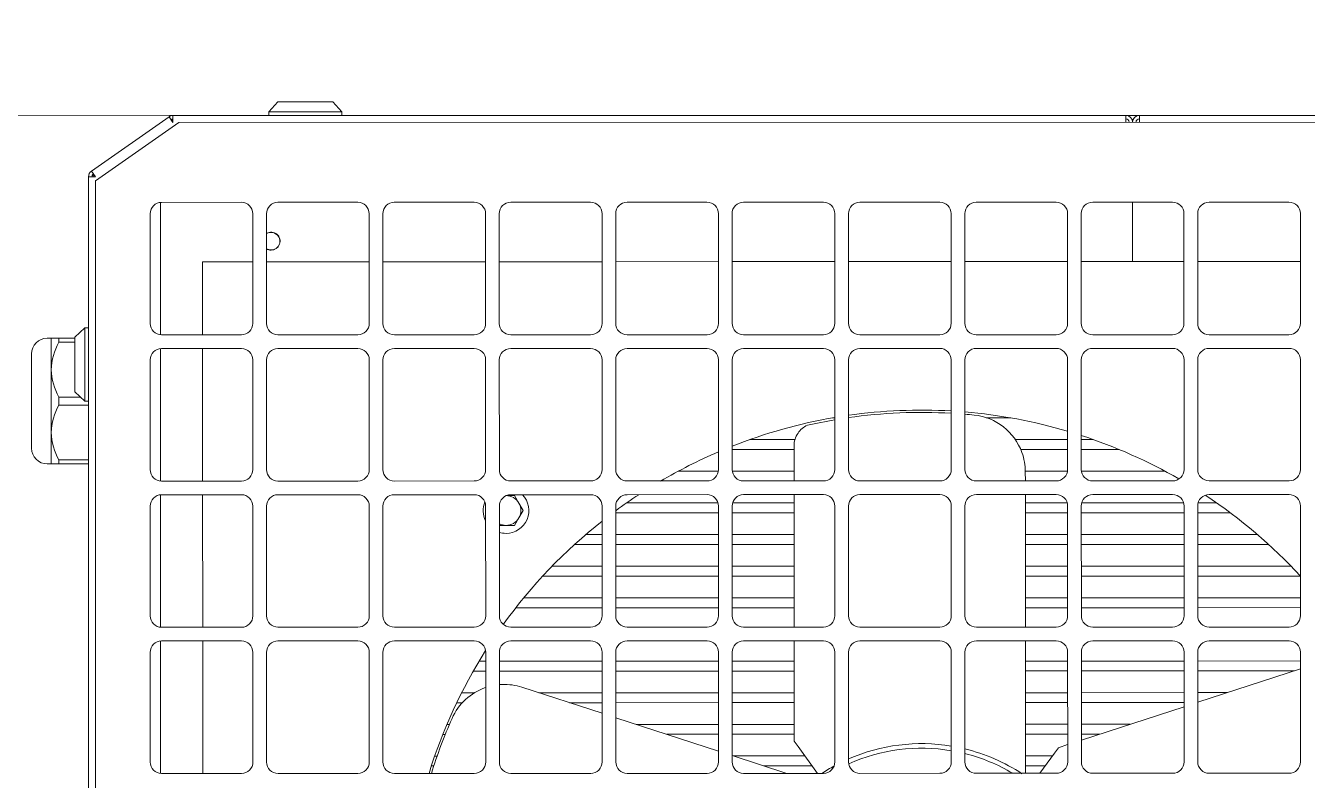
# Model space of a CAD drawing. Header units: millimetres. Extents: x 1322820 to 1391563, y 1051909 to 1098256.
# Drawn here: x 1362296 to 1362852, y 1088394 to 1088720 of the extents above; entities that cross this region are included whole.
import ezdxf

# ---------------------------------------------------------------- set-up
doc = ezdxf.new("R2010")
doc.units = ezdxf.units.MM
doc.header["$MEASUREMENT"] = 0
doc.layers.get('0').update_dxf_attribs({"true_color": 0x787878})
doc.layers.add('instalatii - echipamente_Pen_No__21', color=7, linetype='Continuous', lineweight=20, true_color=0x787878)

# ---------------------------------------------------------------- blocks, each defined once
blk = doc.blocks.new('terasa')
at = {"layer": 'instalatii - echipamente_Pen_No__21', "linetype": 'Continuous', "lineweight": 20}
for p, q in [((1362401.455, 1088683.17), (1362405.411, 1088687.523)), ((1362429.147, 1088687.526), (1362405.411, 1088687.523)), ((1362429.147, 1088687.526), (1362433.104, 1088683.175)), ((1362433.104, 1088683.175), (1362401.455, 1088683.17)), ((1362401.456, 1088681.588), (1362401.455, 1088683.17)), ((1362433.104, 1088683.175), (1362433.104, 1088681.593)), ((1362358.238, 1088681.045), (1362324.589, 1088657.476)), ((1362358.238, 1088681.045), (1362324.589, 1088657.476)), ((1362326.291, 1088653.291), (1362362.486, 1088678.615)), ((1362359.94, 1088678.615), (1362358.238, 1088681.045)), ((1362359.94, 1088678.971), (1362359.264, 1088679.935)), ((1362772.823, 1088681.642), (1362359.94, 1088681.582)), ((1362772.823, 1088681.642), (1362359.94, 1088681.582)), ((1362359.94, 1088681.582), (1362359.94, 1088678.615)), ((1362362.486, 1088678.615), (1363189.101, 1088678.736)), ((1362772.823, 1088681.642), (1362778.757, 1088681.643)), ((1362772.824, 1088678.675), (1362772.823, 1088681.642)), ((1362772.829, 1088678.675), (1362772.829, 1088680.159)), ((1363191.147, 1088681.703), (1362778.757, 1088681.643)), ((1362778.757, 1088681.643), (1362778.758, 1088678.676)), ((1362323.324, 1088655.046), (1362323.419, 1088006.259)), ((1362323.324, 1088655.046), (1362323.419, 1088006.259)), ((1362326.291, 1088655.046), (1362323.324, 1088655.046)), ((1362324.589, 1088657.476), (1362326.291, 1088655.046)), ((1362326.386, 1088007.665), (1362326.291, 1088653.291)), ((1362354.48, 1088643.974), (1362354.488, 1088586.661)), ((1362354.974, 1088643.999), (1362389.59, 1088644.004)), ((1362405.414, 1088644.006), (1362440.029, 1088644.011)), ((1362455.853, 1088644.013), (1362490.469, 1088644.019)), ((1362506.293, 1088644.021), (1362540.908, 1088644.026)), ((1362556.732, 1088644.028), (1362591.348, 1088644.033)), ((1362607.172, 1088644.036), (1362641.787, 1088644.041)), ((1362657.612, 1088644.043), (1362692.227, 1088644.048)), ((1362708.051, 1088644.05), (1362742.666, 1088644.055)), ((1362758.491, 1088644.058), (1362793.106, 1088644.063)), ((1362775.796, 1088644.06), (1362775.8, 1088618.346)), ((1362775.8, 1088618.346), (1362775.796, 1088644.06)), ((1362808.93, 1088644.065), (1362843.546, 1088644.07)), ((1362323.326, 1088640.038), (1362323.417, 1088020.917)), ((1362350.037, 1088591.58), (1362350.03, 1088639.053)), ((1362394.535, 1088639.059), (1362394.542, 1088591.587)), ((1362400.476, 1088591.588), (1362400.469, 1088639.06)), ((1362444.975, 1088639.067), (1362444.982, 1088591.594)), ((1362450.916, 1088591.595), (1362450.909, 1088639.068)), ((1362495.414, 1088639.074), (1362495.421, 1088591.602)), ((1362501.355, 1088591.603), (1362501.348, 1088639.075)), ((1362545.854, 1088639.082), (1362545.861, 1088591.609)), ((1362551.795, 1088591.61), (1362551.788, 1088639.082)), ((1362596.294, 1088639.089), (1362596.3, 1088591.616)), ((1362602.235, 1088591.617), (1362602.228, 1088639.09)), ((1362646.733, 1088639.096), (1362646.74, 1088591.624)), ((1362652.674, 1088591.625), (1362652.667, 1088639.097)), ((1362697.173, 1088639.104), (1362697.18, 1088591.631)), ((1362703.114, 1088591.632), (1362703.107, 1088639.105)), ((1362747.612, 1088639.111), (1362747.619, 1088591.639)), ((1362753.553, 1088591.639), (1362753.546, 1088639.112)), ((1362798.052, 1088639.118), (1362798.059, 1088591.646)), ((1362803.993, 1088591.647), (1362803.986, 1088639.119)), ((1362848.491, 1088639.126), (1362848.498, 1088591.653)), ((1362372.78, 1088618.287), (1362377.725, 1088618.288)), ((1362372.785, 1088586.639), (1362372.78, 1088618.287)), ((1362377.725, 1088618.288), (1362394.538, 1088618.29)), ((1362400.472, 1088618.291), (1362444.978, 1088618.298)), ((1362450.912, 1088618.298), (1362495.417, 1088618.305)), ((1362501.352, 1088618.306), (1362545.857, 1088618.312)), ((1362551.791, 1088618.313), (1362596.297, 1088618.32)), ((1362602.231, 1088618.321), (1362646.736, 1088618.327)), ((1362652.67, 1088618.328), (1362697.176, 1088618.334)), ((1362703.11, 1088618.335), (1362747.615, 1088618.342)), ((1362753.549, 1088618.343), (1362775.8, 1088618.346)), ((1362775.8, 1088618.346), (1362798.055, 1088618.349)), ((1362803.989, 1088618.35), (1362848.494, 1088618.357)), ((1362317.4, 1088585.642), (1362321.751, 1088589.598)), ((1362321.751, 1088589.598), (1362321.756, 1088557.95)), ((1362321.751, 1088589.598), (1362323.334, 1088589.598)), ((1362305.414, 1088585.145), (1362307.212, 1088585.146)), ((1362307.214, 1088571.547), (1362307.212, 1088585.146)), ((1362307.212, 1088585.146), (1362310.475, 1088585.146)), ((1362310.475, 1088585.146), (1362317.4, 1088585.147)), ((1362310.475, 1088585.146), (1362310.476, 1088583.427)), ((1362310.476, 1088583.427), (1362317.401, 1088583.428)), ((1362317.4, 1088585.642), (1362317.404, 1088561.905)), ((1362389.598, 1088586.641), (1362354.983, 1088586.636)), ((1362440.037, 1088586.648), (1362405.422, 1088586.643)), ((1362490.477, 1088586.656), (1362455.862, 1088586.651)), ((1362540.917, 1088586.663), (1362506.301, 1088586.658)), ((1362591.356, 1088586.671), (1362556.741, 1088586.666)), ((1362641.796, 1088586.678), (1362607.18, 1088586.673)), ((1362692.235, 1088586.685), (1362657.62, 1088586.68)), ((1362742.675, 1088586.693), (1362708.059, 1088586.688)), ((1362793.114, 1088586.7), (1362758.499, 1088586.695)), ((1362843.554, 1088586.708), (1362808.939, 1088586.702)), ((1362298.616, 1088537.553), (1362298.61, 1088578.34)), ((1362354.489, 1088580.677), (1362354.497, 1088523.364)), ((1362354.983, 1088580.702), (1362389.599, 1088580.707)), ((1362372.794, 1088523.342), (1362372.786, 1088580.705)), ((1362405.423, 1088580.709), (1362440.038, 1088580.714)), ((1362455.863, 1088580.717), (1362490.478, 1088580.722)), ((1362506.302, 1088580.724), (1362540.917, 1088580.729)), ((1362556.742, 1088580.731), (1362591.357, 1088580.737)), ((1362607.181, 1088580.739), (1362641.797, 1088580.744)), ((1362657.621, 1088580.746), (1362692.236, 1088580.751)), ((1362708.06, 1088580.754), (1362742.676, 1088580.759)), ((1362758.5, 1088580.761), (1362793.115, 1088580.766)), ((1362808.939, 1088580.768), (1362843.555, 1088580.773)), ((1362307.218, 1088544.349), (1362307.214, 1088571.547)), ((1362350.046, 1088528.284), (1362350.039, 1088575.756)), ((1362394.545, 1088575.763), (1362394.552, 1088528.29)), ((1362400.486, 1088528.291), (1362400.479, 1088575.764)), ((1362444.984, 1088575.77), (1362444.991, 1088528.298)), ((1362450.925, 1088528.298), (1362450.918, 1088575.771)), ((1362495.424, 1088575.777), (1362495.431, 1088528.305)), ((1362501.365, 1088528.306), (1362501.358, 1088575.778)), ((1362545.863, 1088575.785), (1362545.87, 1088528.312)), ((1362551.804, 1088528.313), (1362551.797, 1088575.786)), ((1362596.303, 1088575.792), (1362596.31, 1088528.32)), ((1362602.244, 1088528.321), (1362602.237, 1088575.793)), ((1362646.742, 1088575.8), (1362646.749, 1088528.327)), ((1362652.683, 1088528.328), (1362652.676, 1088575.8)), ((1362697.182, 1088575.807), (1362697.189, 1088528.334)), ((1362703.123, 1088528.335), (1362703.116, 1088575.808)), ((1362747.621, 1088575.814), (1362747.628, 1088528.342)), ((1362753.562, 1088528.343), (1362753.556, 1088575.815)), ((1362798.061, 1088575.822), (1362798.068, 1088528.349)), ((1362804.002, 1088528.35), (1362803.995, 1088575.823)), ((1362848.501, 1088575.829), (1362848.508, 1088528.357)), ((1362321.756, 1088557.95), (1362317.404, 1088561.905)), ((1362310.479, 1088559.667), (1362319.865, 1088559.668)), ((1362310.479, 1088559.667), (1362310.48, 1088556.229)), ((1362310.48, 1088556.229), (1362323.339, 1088556.231)), ((1362323.338, 1088557.95), (1362321.756, 1088557.95)), ((1362646.746, 1088550.679), (1362645.703, 1088550.679)), ((1362722.954, 1088550.69), (1362712.33, 1088550.688)), ((1362307.22, 1088530.75), (1362307.218, 1088544.349)), ((1362609.895, 1088541.278), (1362629.52, 1088541.281)), ((1362629.071, 1088523.379), (1362629.068, 1088538.485)), ((1362724.854, 1088541.295), (1362747.627, 1088541.298)), ((1362753.561, 1088541.299), (1362758.765, 1088541.299)), ((1362310.483, 1088532.469), (1362323.342, 1088532.471)), ((1362310.483, 1088532.469), (1362310.483, 1088530.75)), ((1362629.069, 1088536.978), (1362602.243, 1088536.974)), ((1362747.627, 1088536.996), (1362727.236, 1088536.993)), ((1362769.978, 1088536.999), (1362753.561, 1088536.997)), ((1362307.22, 1088530.75), (1362305.421, 1088530.75)), ((1362310.483, 1088530.75), (1362307.22, 1088530.75)), ((1362310.483, 1088530.75), (1362323.342, 1088530.752)), ((1362578.848, 1088527.575), (1362596.254, 1088527.578)), ((1362602.3, 1088527.579), (1362629.07, 1088527.583)), ((1362729.301, 1088527.597), (1362747.573, 1088527.6)), ((1362729.301, 1088527.3), (1362729.302, 1088523.394)), ((1362753.619, 1088527.601), (1362789.815, 1088527.606)), ((1362389.607, 1088523.344), (1362354.992, 1088523.339)), ((1362440.047, 1088523.352), (1362405.431, 1088523.347)), ((1362490.486, 1088523.359), (1362455.871, 1088523.354)), ((1362540.926, 1088523.367), (1362506.31, 1088523.361)), ((1362591.365, 1088523.374), (1362556.75, 1088523.369)), ((1362641.805, 1088523.381), (1362607.19, 1088523.376)), ((1362692.245, 1088523.389), (1362657.629, 1088523.384)), ((1362742.684, 1088523.396), (1362708.069, 1088523.391)), ((1362793.124, 1088523.403), (1362758.508, 1088523.398)), ((1362843.563, 1088523.411), (1362808.948, 1088523.406)), ((1362354.498, 1088517.38), (1362354.507, 1088460.067)), ((1362354.993, 1088517.405), (1362389.608, 1088517.41)), ((1362372.803, 1088460.045), (1362372.795, 1088517.408)), ((1362405.432, 1088517.413), (1362440.048, 1088517.418)), ((1362455.872, 1088517.42), (1362490.487, 1088517.425)), ((1362504.254, 1088517.012), (1362507.966, 1088517.012)), ((1362506.311, 1088517.427), (1362540.927, 1088517.432)), ((1362507.966, 1088517.012), (1362509.822, 1088513.798)), ((1362556.751, 1088517.435), (1362591.366, 1088517.44)), ((1362607.19, 1088517.442), (1362641.806, 1088517.447)), ((1362629.08, 1088460.083), (1362629.072, 1088517.445)), ((1362657.63, 1088517.45), (1362692.245, 1088517.455)), ((1362708.07, 1088517.457), (1362742.685, 1088517.462)), ((1362729.303, 1088517.46), (1362729.311, 1088460.097)), ((1362758.509, 1088517.464), (1362793.125, 1088517.469)), ((1362808.949, 1088517.472), (1362843.564, 1088517.477)), ((1362350.055, 1088464.987), (1362350.048, 1088512.46)), ((1362394.554, 1088512.466), (1362394.561, 1088464.993)), ((1362400.495, 1088464.994), (1362400.488, 1088512.467)), ((1362444.993, 1088512.473), (1362445, 1088465.001)), ((1362450.934, 1088465.002), (1362450.927, 1088512.474)), ((1362495.433, 1088512.481), (1362495.44, 1088465.008)), ((1362501.374, 1088465.009), (1362501.367, 1088512.482)), ((1362509.822, 1088513.798), (1362511.678, 1088510.584)), ((1362511.678, 1088510.584), (1362509.823, 1088507.37)), ((1362545.873, 1088512.488), (1362545.879, 1088465.016)), ((1362551.814, 1088465.016), (1362551.807, 1088512.489)), ((1362556.515, 1088513.874), (1362596.114, 1088513.88)), ((1362596.312, 1088512.496), (1362596.319, 1088465.023)), ((1362602.253, 1088465.024), (1362602.246, 1088512.496)), ((1362602.444, 1088513.881), (1362629.072, 1088513.885)), ((1362646.752, 1088512.503), (1362646.759, 1088465.03)), ((1362652.693, 1088465.031), (1362652.686, 1088512.504)), ((1362697.191, 1088512.51), (1362697.198, 1088465.038)), ((1362703.132, 1088465.039), (1362703.125, 1088512.511)), ((1362729.303, 1088513.9), (1362747.433, 1088513.902)), ((1362747.631, 1088512.518), (1362747.638, 1088465.045)), ((1362753.572, 1088465.046), (1362753.565, 1088512.519)), ((1362753.762, 1088513.903), (1362797.872, 1088513.91)), ((1362798.07, 1088512.525), (1362798.077, 1088465.053)), ((1362804.011, 1088465.053), (1362804.004, 1088512.526)), ((1362804.202, 1088513.911), (1362812.153, 1088513.912)), ((1362848.51, 1088512.532), (1362848.517, 1088465.06)), ((1362509.823, 1088507.37), (1362507.968, 1088504.155)), ((1362596.312, 1088509.578), (1362551.807, 1088509.571)), ((1362629.073, 1088509.583), (1362602.247, 1088509.579)), ((1362747.631, 1088509.6), (1362729.304, 1088509.597)), ((1362798.071, 1088509.607), (1362753.565, 1088509.601)), ((1362818.114, 1088509.61), (1362804.005, 1088509.608)), ((1362504.256, 1088504.155), (1362501.368, 1088504.154)), ((1362507.968, 1088504.155), (1362504.256, 1088504.155)), ((1362538.825, 1088500.174), (1362545.874, 1088500.175)), ((1362551.808, 1088500.176), (1362596.314, 1088500.182)), ((1362602.248, 1088500.183), (1362629.074, 1088500.187)), ((1362729.305, 1088500.202), (1362747.633, 1088500.204)), ((1362753.567, 1088500.205), (1362798.072, 1088500.212)), ((1362804.006, 1088500.213), (1362829.847, 1088500.216)), ((1362545.875, 1088495.873), (1362533.954, 1088495.871)), ((1362596.314, 1088495.88), (1362551.809, 1088495.874)), ((1362629.075, 1088495.885), (1362602.249, 1088495.881)), ((1362747.633, 1088495.902), (1362729.306, 1088495.9)), ((1362798.073, 1088495.91), (1362753.567, 1088495.903)), ((1362834.719, 1088495.915), (1362804.007, 1088495.91)), ((1362545.877, 1088482.175), (1362520.151, 1088482.171)), ((1362524.232, 1088486.474), (1362545.876, 1088486.477)), ((1362551.81, 1088486.478), (1362596.316, 1088486.485)), ((1362596.317, 1088482.182), (1362551.811, 1088482.176)), ((1362602.25, 1088486.485), (1362629.076, 1088486.489)), ((1362629.077, 1088482.187), (1362602.251, 1088482.183)), ((1362729.307, 1088486.504), (1362747.635, 1088486.507)), ((1362747.635, 1088482.204), (1362729.308, 1088482.202)), ((1362753.569, 1088486.508), (1362798.074, 1088486.514)), ((1362798.075, 1088482.212), (1362753.569, 1088482.205)), ((1362804.008, 1088486.515), (1362844.444, 1088486.521)), ((1362848.514, 1088482.219), (1362804.009, 1088482.213)), ((1362511.948, 1088472.774), (1362545.878, 1088472.779)), ((1362551.812, 1088472.78), (1362596.318, 1088472.787)), ((1362602.252, 1088472.788), (1362629.078, 1088472.791)), ((1362729.309, 1088472.806), (1362747.637, 1088472.809)), ((1362753.571, 1088472.81), (1362798.076, 1088472.816)), ((1362804.01, 1088472.817), (1362848.516, 1088472.824)), ((1362545.879, 1088468.477), (1362508.486, 1088468.472)), ((1362596.319, 1088468.485), (1362551.813, 1088468.478)), ((1362629.079, 1088468.489), (1362602.253, 1088468.485)), ((1362747.637, 1088468.507), (1362729.31, 1088468.504)), ((1362798.077, 1088468.514), (1362753.571, 1088468.508)), ((1362848.516, 1088468.521), (1362804.011, 1088468.515)), ((1362389.616, 1088460.048), (1362355.001, 1088460.043)), ((1362440.056, 1088460.055), (1362405.441, 1088460.05)), ((1362490.496, 1088460.062), (1362455.88, 1088460.057)), ((1362540.935, 1088460.07), (1362506.32, 1088460.065)), ((1362591.375, 1088460.077), (1362556.759, 1088460.072)), ((1362641.814, 1088460.085), (1362607.199, 1088460.08)), ((1362692.254, 1088460.092), (1362657.638, 1088460.087)), ((1362742.693, 1088460.099), (1362708.078, 1088460.094)), ((1362793.133, 1088460.107), (1362758.518, 1088460.102)), ((1362843.572, 1088460.114), (1362808.957, 1088460.109)), ((1362350.065, 1088401.69), (1362350.058, 1088449.163)), ((1362354.508, 1088454.084), (1362354.516, 1088396.771)), ((1362355.002, 1088454.109), (1362389.617, 1088454.114)), ((1362372.813, 1088396.749), (1362372.804, 1088454.111)), ((1362394.563, 1088449.169), (1362394.57, 1088401.697)), ((1362400.504, 1088401.698), (1362400.497, 1088449.17)), ((1362405.441, 1088454.116), (1362440.057, 1088454.121)), ((1362445.003, 1088449.177), (1362445.01, 1088401.704)), ((1362450.944, 1088401.705), (1362450.937, 1088449.178)), ((1362455.881, 1088454.123), (1362490.496, 1088454.128)), ((1362495.442, 1088449.184), (1362495.449, 1088401.712)), ((1362501.383, 1088401.712), (1362501.376, 1088449.185)), ((1362506.321, 1088454.131), (1362540.936, 1088454.136)), ((1362545.882, 1088449.191), (1362545.889, 1088401.719)), ((1362551.823, 1088401.72), (1362551.816, 1088449.192)), ((1362556.76, 1088454.138), (1362591.376, 1088454.143)), ((1362596.321, 1088449.199), (1362596.328, 1088401.726)), ((1362602.262, 1088401.727), (1362602.255, 1088449.2)), ((1362607.2, 1088454.145), (1362641.815, 1088454.151)), ((1362629.087, 1088410.79), (1362629.081, 1088454.149)), ((1362646.761, 1088449.206), (1362646.768, 1088401.734)), ((1362652.702, 1088401.735), (1362652.695, 1088449.207)), ((1362657.639, 1088454.153), (1362692.255, 1088454.158)), ((1362697.2, 1088449.214), (1362697.207, 1088401.741)), ((1362703.141, 1088401.742), (1362703.135, 1088449.214)), ((1362708.079, 1088454.16), (1362742.694, 1088454.165)), ((1362729.312, 1088454.163), (1362729.32, 1088396.801)), ((1362747.64, 1088449.221), (1362747.647, 1088401.748)), ((1362753.581, 1088401.749), (1362753.574, 1088449.222)), ((1362758.518, 1088454.168), (1362793.134, 1088454.173)), ((1362798.08, 1088449.228), (1362798.087, 1088401.756)), ((1362804.021, 1088401.757), (1362804.014, 1088449.229)), ((1362808.958, 1088454.175), (1362843.573, 1088454.18)), ((1362848.519, 1088449.236), (1362848.526, 1088401.763)), ((1362492.605, 1088445.376), (1362495.443, 1088445.376)), ((1362501.377, 1088445.377), (1362545.882, 1088445.384)), ((1362551.816, 1088445.385), (1362596.322, 1088445.391)), ((1362602.256, 1088445.392), (1362629.082, 1088445.396)), ((1362729.313, 1088445.411), (1362747.641, 1088445.413)), ((1362753.575, 1088445.414), (1362798.08, 1088445.421)), ((1362804.014, 1088445.421), (1362848.52, 1088445.428)), ((1362495.443, 1088441.074), (1362490.093, 1088441.073)), ((1362545.883, 1088441.082), (1362501.377, 1088441.075)), ((1362596.323, 1088441.089), (1362551.817, 1088441.082)), ((1362629.083, 1088441.094), (1362602.257, 1088441.09)), ((1362747.641, 1088441.111), (1362729.314, 1088441.108)), ((1362798.081, 1088441.118), (1362753.575, 1088441.112)), ((1362845.817, 1088441.125), (1362804.015, 1088441.119)), ((1362804.017, 1088427.537), (1362848.52, 1088442.004)), ((1362511.109, 1088434.077), (1362545.886, 1088422.782)), ((1362485.421, 1088427.375), (1362482.914, 1088427.375)), ((1362485.039, 1088431.677), (1362490.671, 1088431.678)), ((1362518.482, 1088431.682), (1362545.884, 1088431.686)), ((1362545.885, 1088427.384), (1362531.724, 1088427.382)), ((1362551.818, 1088431.687), (1362596.324, 1088431.693)), ((1362596.325, 1088427.391), (1362551.819, 1088427.385)), ((1362602.258, 1088431.694), (1362629.084, 1088431.698)), ((1362629.085, 1088427.396), (1362602.259, 1088427.392)), ((1362729.315, 1088431.713), (1362747.643, 1088431.715)), ((1362747.643, 1088427.413), (1362729.316, 1088427.411)), ((1362753.577, 1088431.716), (1362798.082, 1088431.723)), ((1362798.083, 1088427.421), (1362753.577, 1088427.414)), ((1362804.016, 1088431.724), (1362816.902, 1088431.726)), ((1362753.58, 1088411.141), (1362798.083, 1088425.608)), ((1362478.661, 1088417.978), (1362479.786, 1088417.978)), ((1362551.82, 1088420.855), (1362596.328, 1088406.401)), ((1362560.642, 1088417.99), (1362596.326, 1088417.995)), ((1362602.26, 1088417.996), (1362629.086, 1088418)), ((1362729.317, 1088418.015), (1362747.645, 1088418.018)), ((1362753.579, 1088418.018), (1362774.747, 1088418.022)), ((1362477.999, 1088413.676), (1362476.884, 1088413.676)), ((1362596.327, 1088413.693), (1362573.883, 1088413.69)), ((1362629.087, 1088413.698), (1362602.261, 1088413.694)), ((1362629.087, 1088410.79), (1362630.812, 1088408.417)), ((1362747.645, 1088413.715), (1362729.318, 1088413.713)), ((1362761.506, 1088413.717), (1362753.579, 1088413.716)), ((1362473.361, 1088404.28), (1362474.453, 1088404.28)), ((1362602.262, 1088404.474), (1362625.936, 1088396.786)), ((1362602.801, 1088404.299), (1362633.802, 1088404.303)), ((1362630.812, 1088408.417), (1362639.264, 1088396.788)), ((1362729.319, 1088404.317), (1362741.011, 1088404.319)), ((1362741.888, 1088405.527), (1362735.551, 1088396.802)), ((1362743.612, 1088407.9), (1362741.888, 1088405.527)), ((1362743.612, 1088407.9), (1362747.646, 1088409.212)), ((1362472.983, 1088399.977), (1362471.907, 1088399.977)), ((1362636.928, 1088400.001), (1362616.043, 1088399.998)), ((1362737.885, 1088400.016), (1362729.32, 1088400.015)), ((1362389.626, 1088396.751), (1362355.01, 1088396.746)), ((1362440.065, 1088396.758), (1362405.45, 1088396.753)), ((1362490.505, 1088396.766), (1362455.889, 1088396.761)), ((1362540.944, 1088396.773), (1362506.329, 1088396.768)), ((1362591.384, 1088396.781), (1362556.769, 1088396.775)), ((1362641.823, 1088396.788), (1362607.208, 1088396.783)), ((1362692.263, 1088396.795), (1362657.648, 1088396.79)), ((1362742.703, 1088396.803), (1362708.087, 1088396.798)), ((1362793.142, 1088396.81), (1362758.527, 1088396.805)), ((1362843.582, 1088396.817), (1362808.966, 1088396.812))]:
    blk.add_line(p, q, dxfattribs=at)
blk.add_lwpolyline([(1364217.276, 1088681.764), (1364217, 1090570.775), (1361828.539, 1090570.6), (1361828.815, 1088681.589)], close=True, dxfattribs=at)
for centre, radius, start, end in [((1362359.94, 1088678.615), 2.967, 90.00838, 125.00838), ((1362359.94, 1088678.615), 1.484, 90.00838, 125.00838), ((1362360.189, 1088678.615), 1.484, 99.67428, 125.00838), ((1362772.824, 1088678.675), 2.967, 0.00838, 90.00838), ((1362772.824, 1088678.675), 1.484, 0.00838, 90.00838), ((1362778.758, 1088678.676), 2.967, 90.00838, 180.00838), ((1362778.758, 1088678.676), 1.484, 90.00838, 180.00838), ((1362326.291, 1088655.046), 2.967, 125.00838, 180.00838), ((1362326.291, 1088655.046), 1.484, 125.00838, 180.00838), ((1362326.295, 1088654.874), 1.484, 125.00837, 173.34966), ((1362347.457, 1088662.483), 23.129, 195.91423, 198.75967), ((1362354.975, 1088639.054), 4.945, 90.00838, 180.00838), ((1362389.59, 1088639.059), 4.945, 0.00838, 90.00838), ((1362405.414, 1088639.061), 4.945, 90.00838, 180.00838), ((1362440.03, 1088639.066), 4.945, 0.00838, 90.00838), ((1362455.854, 1088639.068), 4.945, 90.00838, 180.00838), ((1362490.469, 1088639.073), 4.945, 0.00838, 90.00838), ((1362506.294, 1088639.076), 4.945, 90.00838, 180.00838), ((1362540.909, 1088639.081), 4.945, 0.00838, 90.00838), ((1362556.733, 1088639.083), 4.945, 90.00838, 180.00838), ((1362591.348, 1088639.088), 4.945, 0.00838, 90.00838), ((1362607.173, 1088639.091), 4.945, 90.00838, 180.00838), ((1362641.788, 1088639.096), 4.945, 0.00838, 90.00838), ((1362657.612, 1088639.098), 4.945, 90.00838, 180.00838), ((1362692.228, 1088639.103), 4.945, 0.00838, 90.00838), ((1362708.052, 1088639.105), 4.945, 90.00838, 180.00838), ((1362742.667, 1088639.11), 4.945, 0.00838, 90.00838), ((1362758.491, 1088639.113), 4.945, 90.00838, 180.00838), ((1362793.107, 1088639.118), 4.945, 0.00838, 90.00838), ((1362808.931, 1088639.12), 4.945, 90.00838, 180.00838), ((1362843.546, 1088639.125), 4.945, 0.00838, 90.00838), ((1362402.449, 1088627.192), 3.907, 270.00838, 120.42937), ((1362402.449, 1088627.192), 3.808, 270.00838, 121.30579), ((1362402.449, 1088627.192), 3.808, 238.71097, 270.00838), ((1362402.449, 1088627.192), 3.907, 239.58738, 270.00838), ((1362354.982, 1088591.581), 4.945, 180.00838, 270.00838), ((1362389.597, 1088591.586), 4.945, 270.00838, 0.00838), ((1362405.421, 1088591.588), 4.945, 180.00838, 270.00838), ((1362440.037, 1088591.594), 4.945, 270.00838, 0.00838), ((1362455.861, 1088591.596), 4.945, 180.00838, 270.00838), ((1362490.476, 1088591.601), 4.945, 270.00838, 0.00838), ((1362506.3, 1088591.603), 4.945, 180.00838, 270.00838), ((1362540.916, 1088591.608), 4.945, 270.00838, 0.00838), ((1362556.74, 1088591.611), 4.945, 180.00838, 270.00838), ((1362591.355, 1088591.616), 4.945, 270.00838, 0.00838), ((1362607.18, 1088591.618), 4.945, 180.00838, 270.00838), ((1362641.795, 1088591.623), 4.945, 270.00838, 0.00838), ((1362657.619, 1088591.625), 4.945, 180.00838, 270.00838), ((1362692.235, 1088591.63), 4.945, 270.00838, 0.00838), ((1362708.059, 1088591.633), 4.945, 180.00838, 270.00838), ((1362742.674, 1088591.638), 4.945, 270.00838, 0.00838), ((1362758.498, 1088591.64), 4.945, 180.00838, 270.00838), ((1362793.114, 1088591.645), 4.945, 270.00838, 0.00838), ((1362808.938, 1088591.648), 4.945, 180.00838, 270.00838), ((1362843.553, 1088591.653), 4.945, 270.00838, 0.00838), ((1362305.415, 1088578.341), 6.804, 90.00838, 180.00838), ((1362332.384, 1088571.024), 25.175, 150.48351, 178.81046), ((1362354.984, 1088575.757), 4.945, 90.00838, 180.00838), ((1362389.6, 1088575.762), 4.945, 0.00838, 90.00838), ((1362405.424, 1088575.764), 4.945, 90.00838, 180.00838), ((1362440.039, 1088575.769), 4.945, 0.00838, 90.00838), ((1362455.863, 1088575.772), 4.945, 90.00838, 180.00838), ((1362490.479, 1088575.777), 4.945, 0.00838, 90.00838), ((1362506.303, 1088575.779), 4.945, 90.00838, 180.00838), ((1362540.918, 1088575.784), 4.945, 0.00838, 90.00838), ((1362556.742, 1088575.786), 4.945, 90.00838, 180.00838), ((1362591.358, 1088575.792), 4.945, 0.00838, 90.00838), ((1362607.182, 1088575.794), 4.945, 90.00838, 180.00838), ((1362641.797, 1088575.799), 4.945, 0.00838, 90.00838), ((1362657.621, 1088575.801), 4.945, 90.00838, 180.00838), ((1362692.237, 1088575.806), 4.945, 0.00838, 90.00838), ((1362708.061, 1088575.809), 4.945, 90.00838, 180.00838), ((1362742.676, 1088575.814), 4.945, 0.00838, 90.00838), ((1362758.501, 1088575.816), 4.945, 90.00838, 180.00838), ((1362793.116, 1088575.821), 4.945, 0.00838, 90.00838), ((1362808.94, 1088575.823), 4.945, 90.00838, 180.00838), ((1362843.556, 1088575.828), 4.945, 0.00838, 90.00838), ((1362333.277, 1088572.322), 26.075, 181.70463, 209.03492), ((1362332.388, 1088543.826), 25.175, 150.48351, 178.81046), ((1362684.361, 1088330.53), 223.516, 99.68816, 111.55491), ((1362684.361, 1088330.53), 222.527, 99.74547, 102.85867), ((1362684.361, 1088330.53), 222.527, 86.69667, 98.19424), ((1362684.361, 1088330.53), 223.516, 86.71078, 98.14841), ((1362684.361, 1088330.53), 222.527, 84.13418, 85.17029), ((1362684.361, 1088330.53), 223.516, 73.55794, 85.18578), ((1362704.576, 1088527.297), 24.725, 19.9214, 84.13418), ((1362333.281, 1088545.124), 26.075, 181.70463, 209.03492), ((1362638.959, 1088538.487), 9.89, 145.6662, 180.00838), ((1362638.959, 1088538.487), 9.89, 114.62334, 145.6662), ((1362684.361, 1088330.53), 223.516, 60.07171, 71.96515), ((1362305.42, 1088537.554), 6.804, 180.00838, 270.00838), ((1362684.361, 1088330.53), 223.516, 113.19986, 120.42245), ((1362704.576, 1088527.297), 24.725, 0.00838, 19.9214), ((1362354.991, 1088528.284), 4.945, 180.00838, 270.00838), ((1362389.606, 1088528.289), 4.945, 270.00838, 0.00838), ((1362405.431, 1088528.292), 4.945, 180.00838, 270.00838), ((1362440.046, 1088528.297), 4.945, 270.00838, 0.00838), ((1362455.87, 1088528.299), 4.945, 180.00838, 270.00838), ((1362490.486, 1088528.304), 4.945, 270.00838, 0.00838), ((1362506.31, 1088528.307), 4.945, 180.00838, 270.00838), ((1362540.925, 1088528.312), 4.945, 270.00838, 0.00838), ((1362556.749, 1088528.314), 4.945, 180.00838, 270.00838), ((1362591.365, 1088528.319), 4.945, 270.00838, 0.00838), ((1362607.189, 1088528.321), 4.945, 180.00838, 270.00838), ((1362641.804, 1088528.326), 4.945, 270.00838, 0.00838), ((1362657.628, 1088528.329), 4.945, 180.00838, 270.00838), ((1362692.244, 1088528.334), 4.945, 270.00838, 0.00838), ((1362708.068, 1088528.336), 4.945, 180.00838, 270.00838), ((1362742.683, 1088528.341), 4.945, 270.00838, 0.00838), ((1362758.508, 1088528.343), 4.945, 180.00838, 270.00838), ((1362793.123, 1088528.348), 4.945, 270.00838, 0.00838), ((1362808.947, 1088528.351), 4.945, 180.00838, 270.00838), ((1362843.562, 1088528.356), 4.945, 270.00838, 0.00838), ((1362354.993, 1088512.46), 4.945, 90.00838, 180.00838), ((1362389.609, 1088512.465), 4.945, 0.00838, 90.00838), ((1362405.433, 1088512.468), 4.945, 90.00838, 180.00838), ((1362440.048, 1088512.473), 4.945, 0.00838, 90.00838), ((1362455.873, 1088512.475), 4.945, 90.00838, 180.00838), ((1362490.488, 1088512.48), 4.945, 0.00838, 90.00838), ((1362506.312, 1088512.482), 4.945, 90.00838, 180.00838), ((1362504.255, 1088510.583), 6.429, 30.00838, 90.00838), ((1362504.255, 1088510.583), 9.89, 270.00838, 43.79732), ((1362540.927, 1088512.487), 4.945, 0.00838, 90.00838), ((1362684.361, 1088330.53), 223.516, 123.25867, 126.3729), ((1362556.752, 1088512.49), 4.945, 90.00838, 180.00838), ((1362591.367, 1088512.495), 4.945, 0.00838, 90.00838), ((1362607.191, 1088512.497), 4.945, 90.00838, 180.00838), ((1362641.807, 1088512.502), 4.945, 0.00838, 90.00838), ((1362657.631, 1088512.504), 4.945, 90.00838, 180.00838), ((1362692.246, 1088512.51), 4.945, 0.00838, 90.00838), ((1362708.07, 1088512.512), 4.945, 90.00838, 180.00838), ((1362742.686, 1088512.517), 4.945, 0.00838, 90.00838), ((1362758.51, 1088512.519), 4.945, 90.00838, 180.00838), ((1362793.125, 1088512.524), 4.945, 0.00838, 90.00838), ((1362808.949, 1088512.527), 4.945, 90.00838, 180.00838), ((1362684.361, 1088330.53), 223.516, 42.73802, 56.56478), ((1362843.565, 1088512.532), 4.945, 0.00838, 90.00838), ((1362504.255, 1088510.583), 9.89, 157.95826, 206.88268), ((1362504.255, 1088510.583), 6.429, 330.00838, 30.00838), ((1362504.255, 1088510.583), 6.429, 243.314, 270.00838), ((1362684.361, 1088330.53), 223.516, 128.28575, 144.20001), ((1362504.255, 1088510.583), 6.429, 270.00838, 330.00838), ((1362504.255, 1088510.583), 9.89, 253.03062, 270.00838), ((1362355, 1088464.988), 4.945, 180.00838, 270.00838), ((1362389.616, 1088464.993), 4.945, 270.00838, 0.00838), ((1362405.44, 1088464.995), 4.945, 180.00838, 270.00838), ((1362440.055, 1088465), 4.945, 270.00838, 0.00838), ((1362455.879, 1088465.002), 4.945, 180.00838, 270.00838), ((1362490.495, 1088465.008), 4.945, 270.00838, 0.00838), ((1362506.319, 1088465.01), 4.945, 180.00838, 270.00838), ((1362540.934, 1088465.015), 4.945, 270.00838, 0.00838), ((1362556.759, 1088465.017), 4.945, 180.00838, 270.00838), ((1362591.374, 1088465.022), 4.945, 270.00838, 0.00838), ((1362607.198, 1088465.025), 4.945, 180.00838, 270.00838), ((1362641.814, 1088465.03), 4.945, 270.00838, 0.00838), ((1362657.638, 1088465.032), 4.945, 180.00838, 270.00838), ((1362692.253, 1088465.037), 4.945, 270.00838, 0.00838), ((1362708.077, 1088465.039), 4.945, 180.00838, 270.00838), ((1362742.693, 1088465.044), 4.945, 270.00838, 0.00838), ((1362758.517, 1088465.047), 4.945, 180.00838, 270.00838), ((1362793.132, 1088465.052), 4.945, 270.00838, 0.00838), ((1362808.956, 1088465.054), 4.945, 180.00838, 270.00838), ((1362843.572, 1088465.059), 4.945, 270.00838, 0.00838), ((1362355.003, 1088449.164), 4.945, 90.00838, 180.00838), ((1362389.618, 1088449.169), 4.945, 0.00838, 90.00838), ((1362405.442, 1088449.171), 4.945, 90.00838, 180.00838), ((1362440.058, 1088449.176), 4.945, 0.00838, 90.00838), ((1362455.882, 1088449.178), 4.945, 90.00838, 180.00838), ((1362684.361, 1088330.53), 223.516, 147.71967, 162.76325), ((1362490.497, 1088449.183), 4.945, 0.00838, 90.00838), ((1362506.321, 1088449.186), 4.945, 90.00838, 180.00838), ((1362540.937, 1088449.191), 4.945, 0.00838, 90.00838), ((1362556.761, 1088449.193), 4.945, 90.00838, 180.00838), ((1362591.376, 1088449.198), 4.945, 0.00838, 90.00838), ((1362607.2, 1088449.2), 4.945, 90.00838, 180.00838), ((1362641.816, 1088449.205), 4.945, 0.00838, 90.00838), ((1362657.64, 1088449.208), 4.945, 90.00838, 180.00838), ((1362692.255, 1088449.213), 4.945, 0.00838, 90.00838), ((1362708.08, 1088449.215), 4.945, 90.00838, 180.00838), ((1362742.695, 1088449.22), 4.945, 0.00838, 90.00838), ((1362758.519, 1088449.223), 4.945, 90.00838, 180.00838), ((1362793.135, 1088449.228), 4.945, 0.00838, 90.00838), ((1362808.959, 1088449.23), 4.945, 90.00838, 180.00838), ((1362843.574, 1088449.235), 4.945, 0.00838, 90.00838), ((1362503.471, 1088410.56), 24.725, 108.99398, 156.13418), ((1362503.471, 1088410.56), 24.725, 91.9214, 94.87538), ((1362503.471, 1088410.56), 24.725, 72.00838, 91.9214), ((1362684.361, 1088330.53), 222.527, 156.13418, 162.6892), ((1362684.361, 1088330.53), 79.121, 80.65634, 113.58656), ((1362684.361, 1088330.53), 77.143, 80.41431, 114.1728), ((1362684.361, 1088330.53), 79.121, 56.66351, 76.26934), ((1362684.361, 1088330.53), 77.143, 59.21005, 75.90987), ((1362355.01, 1088401.691), 4.945, 180.00838, 270.00838), ((1362389.625, 1088401.696), 4.945, 270.00838, 0.00838), ((1362405.449, 1088401.698), 4.945, 180.00838, 270.00838), ((1362440.065, 1088401.703), 4.945, 270.00838, 0.00838), ((1362455.889, 1088401.706), 4.945, 180.00838, 270.00838), ((1362490.504, 1088401.711), 4.945, 270.00838, 0.00838), ((1362506.328, 1088401.713), 4.945, 180.00838, 270.00838), ((1362540.944, 1088401.718), 4.945, 270.00838, 0.00838), ((1362556.768, 1088401.721), 4.945, 180.00838, 270.00838), ((1362591.383, 1088401.726), 4.945, 270.00838, 0.00838), ((1362607.207, 1088401.728), 4.945, 180.00838, 270.00838), ((1362684.361, 1088330.53), 79.121, 118.59138, 123.13127), ((1362641.823, 1088401.733), 4.945, 270.00838, 0.00838), ((1362657.647, 1088401.735), 4.945, 180.00838, 270.00838), ((1362692.262, 1088401.74), 4.945, 270.00838, 0.00838), ((1362708.087, 1088401.743), 4.945, 180.00838, 270.00838), ((1362742.702, 1088401.748), 4.945, 270.00838, 0.00838), ((1362758.526, 1088401.75), 4.945, 180.00838, 270.00838), ((1362793.141, 1088401.755), 4.945, 270.00838, 0.00838), ((1362808.966, 1088401.757), 4.945, 180.00838, 270.00838), ((1362843.581, 1088401.762), 4.945, 270.00838, 0.00838)]:
    blk.add_arc(centre, radius, start, end, dxfattribs=at)

msp = doc.modelspace()

# ---------------------------------------------------------------- block references
msp.add_blockref('terasa', (0, 0))

doc.saveas('drawing.dxf')
